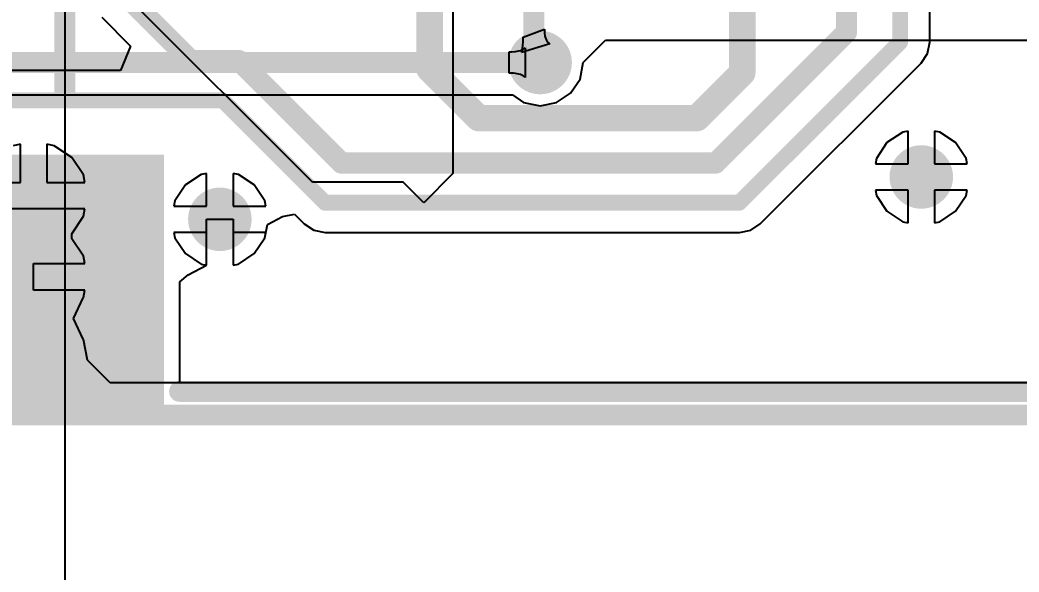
# Model space of a CAD drawing. Header units: millimetres. Extents: x -48 to 118, y -9 to 132.
# Drawn here: x 72.94 to 82.52, y 42.56 to 47.86 of the extents above; entities that cross this region are included whole.
import ezdxf

# ---------------------------------------------------------------- set-up
doc = ezdxf.new("R2010")
doc.units = ezdxf.units.MM
for name, color, linetype in [('BottomLayer', 5, 'Continuous'), ('BottomOverlay', 54, 'Continuous'), ('BottomPaste', 16, 'Continuous'), ('BottomSolder', 6, 'Continuous'), ('KeepOutLayer', 6, 'Continuous'), ('MultiLayer', 9, 'Continuous'), ('TopLayer', 1, 'Continuous'), ('TopSolder', 216, 'Continuous'), ('ViaHoleLayer', 16, 'Continuous')]:
    doc.layers.add(name, color=color, linetype=linetype)
doc.dimstyles.new('ISO-25', dxfattribs={"dimtxt": 2.5, "dimasz": 2.5, "dimexe": 1.25, "dimexo": 0.625, "dimtad": 1, "dimtxsty": 'Standard', "dimcen": 2.5, "dimadec": 0, "dimazin": 0, "dimtfac": 1, "dimtmove": 0, "dimatfit": 3, "dimfxl": 1, "dimarcsym": 0})

# ---------------------------------------------------------------- blocks, each defined once
blk = doc.blocks.new('J_SH1_0_T_1_LT_12A____B_160')
at = {"layer": 'BottomLayer'}
blk.add_solid([(11.65, 2.81), (13.15, 2.81), (11.65, 5.03), (13.15, 5.03)], dxfattribs=at)
at = {"layer": 'BottomOverlay', "const_width": 0.2}
for points in [[(11.4, 4.98), (-0.4, 4.98)], [(12.5, 2.1), (12.5, 0.5)]]:
    blk.add_lwpolyline(points, dxfattribs=at)
at = {"layer": 'BottomOverlay', "const_width": 0.1}
for points in [[(11.35, 4.98, 1), (11.45, 4.98, 1)], [(12.45, 2.1, 1), (12.55, 2.1, 1)]]:
    blk.add_lwpolyline(points, format="xyb", close=True, dxfattribs=at)
at = {"layer": 'BottomPaste'}
blk.add_solid([(11.65, 2.81), (13.15, 2.81), (11.65, 5.03), (13.15, 5.03)], dxfattribs=at)
at = {"layer": 'BottomSolder'}
blk.add_solid([(11.5484, 2.7084), (13.2516, 2.7084), (11.5484, 5.1316), (13.2516, 5.1316)], dxfattribs=at)
blk = doc.blocks.new('*D184')
at = {"color": 0, "lineweight": -2, "transparency": 16777216}
for p, q in [((66.5756, 47.0584), (66.5756, 13.4172)), ((71.5756, 47.0584), (71.5756, 13.4172)), ((64.0756, 14.6672), (61.5756, 14.6672)), ((66.5756, 14.6672), (71.5756, 14.6672)), ((74.0756, 14.6672), (76.5756, 14.6672))]:
    blk.add_line(p, q, dxfattribs=at)
at = {"color": 0, "transparency": 16777216}
for points in [[(64.0756, 15.0839), (64.0756, 14.2505), (66.5756, 14.6672)], [(74.0756, 15.0839), (74.0756, 14.2505), (71.5756, 14.6672)]]:
    blk.add_solid(points, dxfattribs=at)
at = {"layer": 'Defpoints', "color": 0, "transparency": 16777216}
for p in [(66.5756, 47.6834), (71.5756, 47.6834), (71.5756, 14.6672)]:
    blk.add_point(p, dxfattribs=at)
at = {"color": 0, "transparency": 16777216, "insert": (69.0756, 16.5422), "char_height": 2.5, "attachment_point": 5}
blk.add_mtext('5', dxfattribs=at)
blk = doc.blocks.new('*D185')
at = {"color": 0, "lineweight": -2, "transparency": 16777216}
for p, q in [((73.367, 48.151), (73.367, 5.4401)), ((87.367, 48.151), (87.367, 5.4401)), ((75.867, 6.6901), (84.867, 6.6901))]:
    blk.add_line(p, q, dxfattribs=at)
at = {"color": 0, "transparency": 16777216}
for points in [[(75.867, 7.1068), (75.867, 6.2734), (73.367, 6.6901)], [(84.867, 7.1068), (84.867, 6.2734), (87.367, 6.6901)]]:
    blk.add_solid(points, dxfattribs=at)
at = {"layer": 'Defpoints', "color": 0, "transparency": 16777216}
for p in [(73.367, 48.776), (87.367, 48.776), (87.367, 6.6901)]:
    blk.add_point(p, dxfattribs=at)
at = {"color": 0, "transparency": 16777216, "insert": (80.367, 8.5651), "char_height": 2.5, "attachment_point": 5}
blk.add_mtext('14', dxfattribs=at)
blk = doc.blocks.new('*D190')
at = {"color": 0, "lineweight": -2, "transparency": 16777216}
for p, q in [((73.367, 48.151), (73.367, 11.9669)), ((73.367, 11.9669), (63.4747, 6.9669)), ((63.4747, 6.9669), (63.4747, -8.6581))]:
    blk.add_line(p, q, dxfattribs=at)
at = {"layer": 'Defpoints', "color": 0, "transparency": 16777216}
for p in [(73.367, 48.776), (45.339, 44.069), (63.4747, 1.9669)]:
    blk.add_point(p, dxfattribs=at)
at = {"color": 0, "transparency": 16777216, "insert": (61.3913, -3.6581), "char_height": 2.5, "attachment_point": 5, "rotation": 90}
blk.add_mtext('28,03', dxfattribs=at)
blk = doc.blocks.new('*D191')
at = {"color": 0, "lineweight": -2, "transparency": 16777216}
for p, q in [((89.725, 48.151), (89.725, 25.8789)), ((89.725, 25.8789), (95.1959, 20.8789)), ((95.1959, 20.8789), (95.1959, 4.8373))]:
    blk.add_line(p, q, dxfattribs=at)
at = {"layer": 'Defpoints', "color": 0, "transparency": 16777216}
for p in [(89.725, 48.776), (45.339, 44.069), (95.1959, 15.8789)]:
    blk.add_point(p, dxfattribs=at)
at = {"color": 0, "transparency": 16777216, "insert": (93.1126, 10.0456), "char_height": 2.5, "attachment_point": 5, "rotation": 90}
blk.add_mtext('44,39', dxfattribs=at)
blk = doc.blocks.new('*D194')
at = {"color": 0, "lineweight": -2, "transparency": 16777216}
for p, q in [((68.21, 115.4487), (68.21, 130.657)), ((75.145, 110.4487), (68.21, 115.4487)), ((75.145, 95.884), (75.145, 110.4487))]:
    blk.add_line(p, q, dxfattribs=at)
at = {"layer": 'Defpoints', "color": 0, "transparency": 16777216}
for p in [(68.21, 120.4487), (75.145, 95.259), (45.339, 44.069)]:
    blk.add_point(p, dxfattribs=at)
at = {"color": 0, "transparency": 16777216, "insert": (66.1267, 125.8653), "char_height": 2.5, "attachment_point": 5, "rotation": 90}
blk.add_mtext('29,81', dxfattribs=at)
blk = doc.blocks.new('*D195')
at = {"color": 0, "lineweight": -2, "transparency": 16777216}
for p, q in [((79.0796, 115.1077), (79.0796, 131.1494)), ((87.702, 110.1077), (79.0796, 115.1077)), ((87.702, 95.884), (87.702, 110.1077))]:
    blk.add_line(p, q, dxfattribs=at)
at = {"layer": 'Defpoints', "color": 0, "transparency": 16777216}
for p in [(79.0796, 120.1077), (87.702, 95.259), (45.339, 44.069)]:
    blk.add_point(p, dxfattribs=at)
at = {"color": 0, "transparency": 16777216, "insert": (76.9963, 125.9411), "char_height": 2.5, "attachment_point": 5, "rotation": 90}
blk.add_mtext('42,36', dxfattribs=at)
blk = doc.blocks.new('*D196')
at = {"color": 0, "lineweight": -2, "transparency": 16777216}
for p, q in [((93.5064, 116.4219), (93.5064, 132.0469)), ((100.357, 111.4219), (93.5064, 116.4219)), ((100.357, 95.884), (100.357, 111.4219))]:
    blk.add_line(p, q, dxfattribs=at)
at = {"layer": 'Defpoints', "color": 0, "transparency": 16777216}
for p in [(93.5064, 121.4219), (100.357, 95.259), (45.339, 44.069)]:
    blk.add_point(p, dxfattribs=at)
at = {"color": 0, "transparency": 16777216, "insert": (91.423, 127.0469), "char_height": 2.5, "attachment_point": 5, "rotation": 90}
blk.add_mtext('55,02', dxfattribs=at)

msp = doc.modelspace()

# ---------------------------------------------------------------- linework, layer by layer
at = {"layer": 'BottomLayer'}
for p, q in [((77.089, 49.5554), (77.089, 46.387)), ((81.6665, 47.6504), (81.6665, 48.4728)), ((81.6665, 47.6504), (81.6665, 48.4728)), ((75.7428, 46.3042), (73.9394, 48.1076)), ((73.7197, 47.8879), (73.9964, 47.6111)), ((73.7197, 47.8879), (73.9964, 47.6111)), ((77.7654, 47.6986), (77.9686, 47.7746)), ((77.9686, 47.7746), (77.9691, 47.7528)), ((77.9691, 47.7528), (77.9707, 47.7327)), ((77.7627, 47.6188), (77.7647, 47.6553)), ((77.7647, 47.6553), (77.7654, 47.6986)), ((77.9707, 47.7327), (77.9732, 47.7143)), ((77.9732, 47.7143), (77.9768, 47.6977)), ((77.9768, 47.6977), (77.9815, 47.6828)), ((77.9815, 47.6828), (77.9871, 47.6696)), ((77.9871, 47.6696), (77.9938, 47.6582)), ((77.9938, 47.6582), (78.0015, 47.6486)), ((78.0015, 47.6486), (78.0103, 47.6407)), ((81.6448, 47.5414), (81.6665, 47.6504)), ((81.6448, 47.5414), (81.6665, 47.6504)), ((81.6665, 47.6504), (81.6665, 47.6504)), ((81.6665, 47.6504), (81.6665, 47.6504)), ((73.9964, 47.6111), (73.8992, 47.3765)), ((73.9964, 47.6111), (73.8992, 47.3765)), ((78.0201, 47.6345), (77.7484, 47.5502)), ((77.7484, 47.5502), (77.7516, 47.5574)), ((77.7516, 47.5574), (77.7545, 47.5663)), ((77.7545, 47.5663), (77.757, 47.5769)), ((77.757, 47.5769), (77.7593, 47.5892)), ((77.7593, 47.5892), (77.7627, 47.6188)), ((78.0103, 47.6407), (78.0201, 47.6345)), ((81.583, 47.449), (81.6448, 47.5414)), ((81.583, 47.449), (81.6448, 47.5414)), ((73.8992, 47.3765), (70.5296, 47.3765)), ((73.8992, 47.3765), (70.5296, 47.3765)), ((80.0402, 45.9062), (81.583, 47.449)), ((80.0402, 45.9062), (81.583, 47.449)), ((81.583, 47.449), (81.583, 47.449)), ((81.583, 47.449), (81.583, 47.449)), ((81.4064, 46.7857), (81.2552, 46.6846)), ((81.4064, 46.7857), (81.2552, 46.6846)), ((81.4578, 46.7959), (81.4064, 46.7857)), ((81.4578, 46.7959), (81.4064, 46.7857)), ((81.4578, 46.482), (81.4578, 46.7959)), ((81.4578, 46.482), (81.4578, 46.7959)), ((81.7632, 46.7857), (81.7118, 46.7959)), ((81.7118, 46.7959), (81.7118, 46.482)), ((81.7632, 46.7857), (81.7118, 46.7959)), ((81.7118, 46.7959), (81.7118, 46.482)), ((81.9144, 46.6846), (81.7632, 46.7857)), ((81.9144, 46.6846), (81.7632, 46.7857)), ((81.2552, 46.6846), (81.1541, 46.5334)), ((81.2552, 46.6846), (81.1541, 46.5334)), ((82.0155, 46.5334), (81.9144, 46.6846)), ((82.0155, 46.5334), (81.9144, 46.6846)), ((81.1541, 46.5334), (81.1439, 46.482)), ((81.1541, 46.5334), (81.1439, 46.482)), ((82.0257, 46.482), (82.0155, 46.5334)), ((82.0257, 46.482), (82.0155, 46.5334)), ((81.1439, 46.482), (81.4578, 46.482)), ((81.1439, 46.482), (81.4578, 46.482)), ((81.7118, 46.482), (82.0257, 46.482)), ((81.7118, 46.482), (82.0257, 46.482)), ((77.089, 46.387), (76.8096, 46.1076)), ((76.613, 46.3042), (75.7428, 46.3042)), ((76.8096, 46.1076), (76.613, 46.3042)), ((81.4578, 46.228), (81.1439, 46.228)), ((81.1439, 46.228), (81.1541, 46.1766)), ((81.4578, 46.228), (81.1439, 46.228)), ((81.1439, 46.228), (81.1541, 46.1766)), ((81.4578, 45.9141), (81.4578, 46.228)), ((81.4578, 45.9141), (81.4578, 46.228)), ((82.0257, 46.228), (81.7118, 46.228)), ((81.7118, 46.228), (81.7118, 45.9141)), ((82.0257, 46.228), (81.7118, 46.228)), ((81.7118, 46.228), (81.7118, 45.9141)), ((82.0155, 46.1766), (82.0257, 46.228)), ((82.0155, 46.1766), (82.0257, 46.228)), ((81.1541, 46.1766), (81.2552, 46.0254)), ((81.1541, 46.1766), (81.2552, 46.0254)), ((81.9144, 46.0254), (82.0155, 46.1766)), ((81.9144, 46.0254), (82.0155, 46.1766)), ((81.2552, 46.0254), (81.4064, 45.9243)), ((81.2552, 46.0254), (81.4064, 45.9243)), ((81.7632, 45.9243), (81.9144, 46.0254)), ((81.7632, 45.9243), (81.9144, 46.0254)), ((74.7268, 45.5077), (74.7268, 45.9486)), ((74.7268, 45.9486), (74.9808, 45.9486)), ((74.7268, 45.5077), (74.7268, 45.9486)), ((74.7268, 45.9486), (74.9808, 45.9486)), ((74.9808, 45.9486), (74.9808, 45.5077)), ((74.9808, 45.9486), (74.9808, 45.5077)), ((75.31, 45.8987), (75.4548, 45.9759)), ((75.31, 45.8987), (75.4548, 45.9759)), ((75.4548, 45.9759), (75.5689, 45.999)), ((75.4548, 45.9759), (75.5689, 45.999)), ((75.5689, 45.999), (75.6618, 45.9062)), ((75.5689, 45.999), (75.6618, 45.9062)), ((81.4064, 45.9243), (81.4578, 45.9141)), ((81.4064, 45.9243), (81.4578, 45.9141)), ((81.7118, 45.9141), (81.7632, 45.9243)), ((81.7118, 45.9141), (81.7632, 45.9243)), ((75.2845, 45.7702), (75.31, 45.8987)), ((75.2845, 45.7702), (75.31, 45.8987)), ((75.6618, 45.9062), (75.6618, 45.9062)), ((75.6618, 45.9062), (75.7542, 45.8444)), ((75.6618, 45.9062), (75.6618, 45.9062)), ((75.6618, 45.9062), (75.7542, 45.8444)), ((75.7542, 45.8444), (75.8632, 45.8227)), ((75.7542, 45.8444), (75.8632, 45.8227)), ((79.8388, 45.8227), (79.9478, 45.8444)), ((79.8388, 45.8227), (79.9478, 45.8444)), ((79.9478, 45.8444), (80.0402, 45.9062)), ((79.9478, 45.8444), (80.0402, 45.9062)), ((75.1834, 45.619), (75.2845, 45.7702)), ((75.1834, 45.619), (75.2845, 45.7702)), ((75.8632, 45.8227), (75.8632, 45.8227)), ((75.8632, 45.8227), (79.8388, 45.8227)), ((75.8632, 45.8227), (75.8632, 45.8227)), ((75.8632, 45.8227), (79.8388, 45.8227)), ((79.8388, 45.8227), (79.8388, 45.8227)), ((79.8388, 45.8227), (79.8388, 45.8227)), ((75.0322, 45.5179), (75.1834, 45.619)), ((75.0322, 45.5179), (75.1834, 45.619)), ((74.5507, 45.4149), (74.725, 45.5081)), ((74.5507, 45.4149), (74.725, 45.5081)), ((74.725, 45.5081), (74.7268, 45.5077)), ((74.725, 45.5081), (74.7268, 45.5077)), ((74.9808, 45.5077), (75.0322, 45.5179)), ((74.9808, 45.5077), (75.0322, 45.5179)), ((74.471, 45.349), (74.5507, 45.4149)), ((74.471, 45.349), (74.5507, 45.4149)), ((74.471, 44.3781), (74.471, 45.349)), ((74.471, 44.3781), (74.471, 45.349)), ((86.263, 44.3781), (74.471, 44.3781)), ((86.263, 44.3781), (74.471, 44.3781))]:
    msp.add_line(p, q, dxfattribs=at)
for points, const_width in [([(81.3816, 47.6504), (81.3816, 50.4698)], 0.1524), ([(76.867, 47.3898), (76.867, 49.276)], 0.254), ([(77.867, 47.514), (77.867, 49.276)], 0.2032), ([(79.867, 47.355), (79.867, 49.276)], 0.254), ([(80.867, 47.7443), (80.867, 49.276)], 0.2032), ([(73.9394, 48.1076), (74.5744, 47.4726)], 0.2032), ([(79.6112, 46.4886), (80.867, 47.7443)], 0.2032), ([(79.8388, 46.1076), (81.3816, 47.6504)], 0.1524), ([(74.5744, 47.4726), (75.037, 47.4726)], 0.2032), ([(75.037, 47.4726), (76.021, 46.4886)], 0.2032), ([(77.867, 47.514), (77.9272, 47.4538)], 0.2032), ([(76.867, 47.3898), (77.3364, 46.9204)], 0.254), ([(79.4324, 46.9204), (79.867, 47.355)], 0.254), ([(69.596, 47.0916), (74.8792, 47.0916)], 0.1524), ([(74.8792, 47.0916), (75.8632, 46.1076)], 0.1524), ([(77.3364, 46.9204), (79.4324, 46.9204)], 0.254), ([(76.021, 46.4886), (79.6112, 46.4886)], 0.2032), ([(75.8632, 46.1076), (79.8388, 46.1076)], 0.1524)]:
    msp.add_lwpolyline(points, dxfattribs=dict(at, const_width=const_width))
for points, const_width in [([(80.8162, 47.7443, 1), (80.9178, 47.7443, 1)], 0.1016), ([(80.8162, 47.7443, 1), (80.9178, 47.7443, 1)], 0.1016), ([(77.8256, 47.4538, 1), (78.0288, 47.4538, 1)], 0.2032), ([(81.3435, 47.6504, 1), (81.4197, 47.6504, 1)], 0.0762), ([(81.3435, 47.6504, 1), (81.4197, 47.6504, 1)], 0.0762), ([(74.5236, 47.4726, 1), (74.6252, 47.4726, 1)], 0.1016), ([(74.5236, 47.4726, 1), (74.6252, 47.4726, 1)], 0.1016), ([(74.9862, 47.4726, 1), (75.0878, 47.4726, 1)], 0.1016), ([(74.9862, 47.4726, 1), (75.0878, 47.4726, 1)], 0.1016), ([(77.8162, 47.514, 1), (77.9178, 47.514, 1)], 0.1016), ([(77.8162, 47.514, 1), (77.9178, 47.514, 1)], 0.1016), ([(77.8764, 47.4538, 1), (77.978, 47.4538, 1)], 0.1016), ([(76.8035, 47.3898, 1), (76.9305, 47.3898, 1)], 0.127), ([(76.8035, 47.3898, 1), (76.9305, 47.3898, 1)], 0.127), ([(79.8035, 47.355, 1), (79.9305, 47.355, 1)], 0.127), ([(79.8035, 47.355, 1), (79.9305, 47.355, 1)], 0.127), ([(74.8411, 47.0916, 1), (74.9173, 47.0916, 1)], 0.0762), ([(74.8411, 47.0916, 1), (74.9173, 47.0916, 1)], 0.0762), ([(77.2729, 46.9204, 1), (77.3999, 46.9204, 1)], 0.127), ([(77.2729, 46.9204, 1), (77.3999, 46.9204, 1)], 0.127), ([(79.3689, 46.9204, 1), (79.4959, 46.9204, 1)], 0.127), ([(79.3689, 46.9204, 1), (79.4959, 46.9204, 1)], 0.127), ([(75.9702, 46.4886, 1), (76.0718, 46.4886, 1)], 0.1016), ([(75.9702, 46.4886, 1), (76.0718, 46.4886, 1)], 0.1016), ([(79.5604, 46.4886, 1), (79.662, 46.4886, 1)], 0.1016), ([(79.5604, 46.4886, 1), (79.662, 46.4886, 1)], 0.1016), ([(81.4832, 46.355, 1), (81.6864, 46.355, 1)], 0.2032), ([(74.7522, 45.9486, 1), (74.9554, 45.9486, 1)], 0.2032), ([(75.8251, 46.1076, 1), (75.9013, 46.1076, 1)], 0.0762), ([(75.8251, 46.1076, 1), (75.9013, 46.1076, 1)], 0.0762), ([(79.8007, 46.1076, 1), (79.8769, 46.1076, 1)], 0.0762), ([(79.8007, 46.1076, 1), (79.8769, 46.1076, 1)], 0.0762)]:
    msp.add_lwpolyline(points, format="xyb", close=True, dxfattribs=dict(at, const_width=const_width))
at = {"layer": 'BottomSolder', "const_width": 0.3048}
for points in [[(77.7748, 47.4538, 1), (78.0796, 47.4538, 1)], [(81.4324, 46.355, 1), (81.7372, 46.355, 1)], [(74.7014, 45.9486, 1), (75.0062, 45.9486, 1)]]:
    msp.add_lwpolyline(points, format="xyb", close=True, dxfattribs=at)
at = {"layer": 'KeepOutLayer', "const_width": 0.2}
msp.add_lwpolyline([(46.339, 44.069), (116.8457, 44.069)], dxfattribs=at)
at = {"layer": 'MultiLayer', "const_width": 0.2032}
for points in [[(77.8256, 47.4538, 1), (78.0288, 47.4538, 1)], [(81.4832, 46.355, 1), (81.6864, 46.355, 1)], [(74.7522, 45.9486, 1), (74.9554, 45.9486, 1)]]:
    msp.add_lwpolyline(points, format="xyb", close=True, dxfattribs=at)
at = {"layer": 'TopLayer'}
for p, q in [((78.3416, 47.4538), (78.5542, 47.6693)), ((78.5542, 47.6693), (83.6432, 47.6693)), ((77.6293, 47.5554), (77.6512, 47.5558)), ((77.6293, 47.3522), (77.6293, 47.5554)), ((77.6512, 47.5558), (77.6905, 47.559)), ((77.6905, 47.559), (77.708, 47.5619)), ((77.708, 47.5619), (77.724, 47.5655)), ((77.724, 47.5655), (77.7385, 47.57)), ((77.7385, 47.57), (77.7516, 47.5753)), ((77.7516, 47.5753), (77.7632, 47.5814)), ((77.7632, 47.5814), (77.7734, 47.5883)), ((77.7734, 47.5883), (77.7821, 47.596)), ((77.7821, 47.596), (77.7821, 47.3115)), ((78.31, 47.2952), (78.3416, 47.4538)), ((77.6716, 47.3506), (77.6293, 47.3522)), ((77.6905, 47.3485), (77.6716, 47.3506)), ((77.708, 47.3457), (77.6905, 47.3485)), ((77.724, 47.342), (77.708, 47.3457)), ((77.7385, 47.3376), (77.724, 47.342)), ((77.7516, 47.3323), (77.7385, 47.3376)), ((77.7632, 47.3262), (77.7516, 47.3323)), ((77.7734, 47.3193), (77.7632, 47.3262)), ((77.7821, 47.3115), (77.7734, 47.3193)), ((78.2202, 47.1608), (78.31, 47.2952)), ((68.2327, 47.143), (77.6608, 47.143)), ((77.6608, 47.143), (77.7686, 47.071)), ((78.0858, 47.071), (78.2202, 47.1608)), ((77.7686, 47.071), (77.9272, 47.0394)), ((77.9272, 47.0394), (78.0858, 47.071)), ((81.4064, 46.7857), (81.2552, 46.6846)), ((81.4578, 46.7959), (81.4064, 46.7857)), ((81.4578, 46.482), (81.4578, 46.7959)), ((81.7632, 46.7857), (81.7118, 46.7959)), ((81.7118, 46.7959), (81.7118, 46.482)), ((81.9144, 46.6846), (81.7632, 46.7857)), ((72.94, 46.6687), (72.8688, 46.6545)), ((72.94, 46.303), (72.94, 46.6687)), ((73.2652, 46.6545), (73.194, 46.6687)), ((73.194, 46.6687), (73.194, 46.303)), ((73.4333, 46.5422), (73.2652, 46.6545)), ((81.2552, 46.6846), (81.1541, 46.5334)), ((82.0155, 46.5334), (81.9144, 46.6846)), ((73.5455, 46.3742), (73.4333, 46.5422)), ((81.1541, 46.5334), (81.1439, 46.482)), ((82.0257, 46.482), (82.0155, 46.5334)), ((81.1439, 46.482), (81.4578, 46.482)), ((81.7118, 46.482), (82.0257, 46.482)), ((73.5597, 46.303), (73.5455, 46.3742)), ((74.6754, 46.3793), (74.5242, 46.2782)), ((74.7268, 46.3895), (74.6754, 46.3793)), ((74.7268, 46.0756), (74.7268, 46.3895)), ((75.0322, 46.3793), (74.9808, 46.3895)), ((74.9808, 46.3895), (74.9808, 46.0756)), ((75.1834, 46.2782), (75.0322, 46.3793)), ((72.5743, 46.303), (72.94, 46.303)), ((73.194, 46.303), (73.5597, 46.303)), ((74.5242, 46.2782), (74.4231, 46.127)), ((75.2845, 46.127), (75.1834, 46.2782)), ((81.4578, 46.228), (81.1439, 46.228)), ((81.1439, 46.228), (81.1541, 46.1766)), ((81.4578, 45.9141), (81.4578, 46.228)), ((82.0257, 46.228), (81.7118, 46.228)), ((81.7118, 46.228), (81.7118, 45.9141)), ((82.0155, 46.1766), (82.0257, 46.228)), ((74.4231, 46.127), (74.4129, 46.0756)), ((75.2947, 46.0756), (75.2845, 46.127)), ((81.1541, 46.1766), (81.2552, 46.0254)), ((81.9144, 46.0254), (82.0155, 46.1766)), ((73.5597, 46.049), (72.5743, 46.049)), ((73.5455, 45.9778), (73.5597, 46.049)), ((74.4129, 46.0756), (74.7268, 46.0756)), ((74.9808, 46.0756), (75.2947, 46.0756)), ((81.2552, 46.0254), (81.4064, 45.9243)), ((81.7632, 45.9243), (81.9144, 46.0254)), ((73.4333, 45.8097), (73.5455, 45.9778)), ((81.4064, 45.9243), (81.4578, 45.9141)), ((81.7118, 45.9141), (81.7632, 45.9243)), ((73.4333, 45.7622), (73.4333, 45.8097)), ((73.5455, 45.5942), (73.4333, 45.7622)), ((74.7268, 45.8216), (74.4129, 45.8216)), ((74.4129, 45.8216), (74.4231, 45.7702)), ((74.4231, 45.7702), (74.5242, 45.619)), ((74.7268, 45.5077), (74.7268, 45.8216)), ((75.2947, 45.8216), (74.9808, 45.8216)), ((74.9808, 45.8216), (74.9808, 45.5077)), ((75.1834, 45.619), (75.2845, 45.7702)), ((75.2845, 45.7702), (75.2947, 45.8216)), ((73.5597, 45.523), (73.5455, 45.5942)), ((74.5242, 45.619), (74.6754, 45.5179)), ((75.0322, 45.5179), (75.1834, 45.619)), ((73.067, 45.269), (73.067, 45.523)), ((73.067, 45.523), (73.5597, 45.523)), ((74.6754, 45.5179), (74.7268, 45.5077)), ((74.9808, 45.5077), (75.0322, 45.5179)), ((73.5597, 45.269), (73.067, 45.269)), ((73.5455, 45.1978), (73.5597, 45.269)), ((73.4492, 44.996), (73.5432, 45.1943)), ((73.5432, 45.1943), (73.5455, 45.1978)), ((73.5432, 44.7977), (73.4492, 44.996)), ((73.5455, 44.7942), (73.5432, 44.7977)), ((73.585, 44.596), (73.5455, 44.7942)), ((73.8006, 44.3781), (73.585, 44.596)), ((86.9334, 44.3781), (73.8006, 44.3781))]:
    msp.add_line(p, q, dxfattribs=at)
for points, const_width in [([(77.8256, 47.4538, 1), (78.0288, 47.4538, 1)], 0.2032), ([(77.8764, 47.4538, 1), (77.978, 47.4538, 1)], 0.1016), ([(81.4832, 46.355, 1), (81.6864, 46.355, 1)], 0.2032), ([(74.7522, 45.9486, 1), (74.9554, 45.9486, 1)], 0.2032)]:
    msp.add_lwpolyline(points, format="xyb", close=True, dxfattribs=dict(at, const_width=const_width))
at = {"layer": 'TopLayer', "const_width": 0.2032}
msp.add_lwpolyline([(68.104, 47.4538), (77.9272, 47.4538)], dxfattribs=at)
at = {"layer": 'TopSolder', "const_width": 0.3048}
for points in [[(77.7748, 47.4538, 1), (78.0796, 47.4538, 1)], [(81.4324, 46.355, 1), (81.7372, 46.355, 1)], [(74.7014, 45.9486, 1), (75.0062, 45.9486, 1)]]:
    msp.add_lwpolyline(points, format="xyb", close=True, dxfattribs=at)
at = {"layer": 'ViaHoleLayer', "const_width": 0.1016}
for points in [[(77.8764, 47.4538, 1), (77.978, 47.4538, 1)], [(81.534, 46.355, 1), (81.6356, 46.355, 1)], [(74.803, 45.9486, 1), (74.9046, 45.9486, 1)]]:
    msp.add_lwpolyline(points, format="xyb", close=True, dxfattribs=at)

# ---------------------------------------------------------------- block references
at = {"rotation": 180}
msp.add_blockref('J_SH1_0_T_1_LT_12A____B_160', (85.867, 49.276), dxfattribs=at)

# ---------------------------------------------------------------- dimensions: what is measured, and where the dimension line sits
for feature_location, offset, picture, middle in [((100.357, 95.259), (-6.8506, 26.1629), '*D196', (91.423, 127.0469)), ((87.702, 95.259), (-8.6223, 24.8487), '*D195', (76.9963, 125.9411)), ((75.145, 95.259), (-6.935, 25.1897), '*D194', (66.1267, 125.8653)), ((73.367, 48.776), (-9.8923, -46.8091), '*D190', (61.3913, -3.6581)), ((89.725, 48.776), (5.4709, -32.8971), '*D191', (93.1126, 10.0456))]:
    dim = msp.add_ordinate_dim(feature_location=feature_location, offset=offset, dtype=1, origin=(45.339, 44.069), dimstyle='ISO-25')
    dim.commit()
    dim.dimension.update_dxf_attribs({"geometry": picture, "text_midpoint": middle})
for base, p1, p2, picture, middle in [((87.367, 6.6901), (73.367, 48.776), (87.367, 48.776), '*D185', (80.367, 8.5651)), ((71.5756, 14.6672), (66.5756, 47.6834), (71.5756, 47.6834), '*D184', (69.0756, 16.5422))]:
    dim = msp.add_linear_dim(base=base, p1=p1, p2=p2, angle=0, dimstyle='ISO-25')
    dim.commit()
    dim.dimension.update_dxf_attribs({"geometry": picture, "text_midpoint": middle})

doc.saveas('drawing.dxf')
